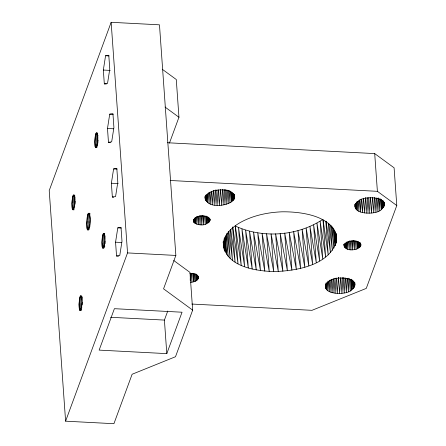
<?xml version="1.0" encoding="UTF-8"?>
<svg xmlns="http://www.w3.org/2000/svg" width="446" height="446" viewBox="0 0 446 446"><rect width="100%" height="100%" fill="white"/><g stroke="black" fill="none" stroke-linecap="round" stroke-linejoin="round"><path stroke-width="0.67" d="M231.602 192.209L231.552 201.821C224.472 206.487 205.952 208.538 205.076 196.736M351.838 279.62L351.782 289.917C345.951 296.216 316.37 294.343 328.551 281.515C334.383 275.21 363.969 277.089 351.782 289.917L351.024 279.185M381.397 199.351L381.347 209.648C375.51 215.948 345.929 214.074 358.11 201.246C363.947 194.941 393.528 196.82 381.347 209.648L380.583 198.916M193.636 273.515L193.564 281.839L190.749 282.351M206.771 216.756L206.71 223.686C202.172 227.181 186.696 222.855 196.669 217.157C201.207 213.656 216.689 217.982 206.71 223.686L206.169 216.065M357.614 241.793L357.553 248.717C353.232 250.602 343.899 250.931 344.072 244.33M195.621 217.704L195.549 223.73L195.108 217.497M346.475 242.072L346.391 248.762L345.951 242.529M192.059 273.281L191.908 282.218L191.289 273.459M207.803 193.597L207.663 202.579L207.089 194.528M328.044 281.002L327.894 290.675L327.275 281.95M357.597 201.425L357.458 210.406L356.833 201.681M86.647 223.663L87.433 215.819L88.107 213.729L89.061 213.093C90.873 218.373 90.666 225.28 88.068 230.231L87.399 229.712L87.042 228.575L86.647 223.663L90.098 223.842M190.213 280.372L190.358 273.565M230.231 191.195L229.98 202.802L229.127 190.726M350.461 279.291L350.216 290.892L349.357 278.817M380.02 199.022L379.775 210.624L378.916 198.548M205.394 215.992L205.205 224.232L204.614 215.92M356.231 241.03L356.047 249.269L355.456 240.957M197.06 216.823L196.87 224.266L196.329 216.65M347.897 241.86L347.713 249.303L347.166 241.682M71.867 203.71L72.52 197.422L73.15 195.46L73.824 194.863C75.742 199.312 75.24 205.467 73.161 209.843L72.531 209.442L72.196 208.382L71.867 203.71L75.318 203.889M79.014 304.345L79.667 298.056L80.297 296.094L80.977 295.497C82.889 299.946 82.393 306.101 80.308 310.477L79.678 310.076L79.343 309.017L79.014 304.345L82.465 304.523M94.73 141.583L95.388 135.294L96.018 133.332L96.693 132.735C98.611 137.184 98.109 143.339 96.029 147.715L95.399 147.319L95.065 146.255L94.73 141.583L98.181 141.761M101.878 242.217L102.535 235.928L103.165 233.966L103.84 233.37C105.758 237.818 105.256 243.973 103.177 248.35L102.547 247.948L102.212 246.889L101.878 242.217L105.334 242.395M203.833 215.78L203.549 224.617L202.908 215.613M209.442 192.772L209.102 203.46L208.338 192.728M329.694 280.2L329.332 291.556L328.618 281.493M354.676 240.812L354.392 249.649L353.75 240.645M359.236 200.6L358.896 211.287L358.177 201.224M198.676 216.421L198.398 224.639L197.807 216.327M349.541 240.773L349.24 249.671L348.649 241.358M228.62 190.771L228.162 203.649L227.209 190.236M348.878 278.192L348.393 291.745L347.44 278.326M378.437 197.918L377.957 211.476L377.004 198.057M202.166 215.407L201.815 224.817L201.174 215.808M353.009 240.439L352.652 249.849L352.017 240.846M200.416 215.814L200.07 224.823L199.429 215.819M351.258 240.846L350.913 249.855L350.272 240.851M211.393 191.379L210.807 204.201L209.949 192.126M331.623 279.475L331.038 292.292L330.179 280.216M361.182 199.206L360.597 212.023L359.738 199.947M226.813 190.241L226.144 204.352L225.096 189.595M347.044 278.332L346.375 292.448L345.371 278.36M376.602 198.063L375.933 212.173L374.935 198.091M213.539 190.453L212.736 204.775L211.783 191.356M333.731 279.229L332.967 292.871L332.014 279.452M363.328 198.275L362.526 212.603L361.572 199.184M224.834 189.656L223.97 204.887L222.872 189.455M345.065 277.752L344.2 292.983L343.102 277.551M374.623 197.483L373.759 212.714L372.666 197.283M223.413 244.865C223.507 234.613 232.21 227.125 240.439 222.426C253.049 215.468 267.5 212.419 281.805 211.817C300.632 211.499 336.563 215.663 336.546 240.879C329.466 265.638 295.726 270.995 273.749 271.586C255.079 270.978 223.747 266.284 223.24 242.094M215.797 190.002L214.844 205.177L213.796 190.42M222.688 189.489L221.695 205.244L220.597 189.812M336.028 278.092L335.074 293.267L334.026 278.51M342.918 277.579L341.926 293.34L340.828 277.908M365.586 197.823L364.633 212.998L363.585 198.241M372.482 197.31L371.485 213.065L370.392 197.639M218.1 189.979L217.074 205.389L215.981 189.963M220.413 189.829L219.376 205.411L218.284 189.985M338.375 277.406L337.304 293.485L336.212 278.053M340.644 277.925L339.612 293.507L338.464 277.406M367.889 197.807L366.868 213.216L365.77 197.784M370.208 197.65L369.171 213.238L368.073 197.807M103.338 70.05L105.568 55.733L108.785 55.254L109.766 69.091L107.536 83.408L104.319 83.887L103.338 70.05L110.24 70.407M111.377 183.222L113.607 168.906L116.824 168.426L117.805 182.263L115.575 196.58L112.359 197.06L111.377 183.222L118.279 183.585M115.559 242.184L117.789 227.861L121.005 227.371L121.992 241.202L119.762 255.525L116.545 256.015L115.559 242.184L121.775 242.512M107.486 128.47L109.722 114.154L112.938 113.674L113.914 127.511L111.678 141.828L108.467 142.307L107.486 128.47L113.702 128.794M205.171 198.091C207.646 190.308 218.077 189.399 225.029 190.068C231.257 189.561 238.889 197.366 231.552 201.821L230.838 191.763M192.661 310.132L163.565 288.83L175.852 255.435L159.473 24.82L111.149 22.3L49.216 190.565L65.601 421.18L113.925 423.7L132.122 374.255L175.507 356.728L192.661 310.132L189.979 272.394L173.75 260.514M65.601 421.18L127.534 252.915L111.149 22.3M169.43 143.138L178.958 117.253L176.276 79.516L162.288 69.275M166.798 353.633L182.04 312.217L114.393 308.688L99.146 350.11L166.798 353.633L164.412 320.089L167.752 311.029M167.495 142.753L374.707 153.597L394.097 167.808L396.784 205.539L366.266 288.4L311.983 310.321L191.88 304.055M322.491 219.588C297.287 236.163 262.722 238.593 235.326 226.055L238.008 263.787L232.795 227.081M189.929 273.627C196.597 272.027 202.69 279.67 193.564 281.839L192.99 273.749M105.568 55.733L109.019 55.912M104.319 83.887L106.388 83.993M96.247 132.969L97.624 133.042M96.018 133.332L97.401 133.404M95.795 133.85L97.178 133.923M95.583 134.508L97.657 134.62M95.388 135.294L98.148 135.439M95.21 136.197L97.969 136.337M95.054 137.184L97.819 137.329M94.931 138.243L97.691 138.383M94.831 139.342L97.59 139.487M94.764 140.468L98.215 140.646M94.73 142.67L98.181 142.848M94.769 143.701L97.529 143.846M94.836 144.66L97.596 144.799M94.937 145.513L97.696 145.658M95.065 146.255L97.133 146.36M95.221 146.857L97.289 146.968M95.399 147.319L96.776 147.386M113.607 168.906L117.058 169.084M112.359 197.06L113.741 197.132M73.378 195.097L74.755 195.17M73.15 195.46L74.532 195.532M72.927 195.978L75 196.084M72.715 196.636L74.789 196.742M72.52 197.422L75.279 197.567M72.341 198.325L75.106 198.464M72.191 199.312L74.95 199.457M72.062 200.371L74.822 200.51M71.962 201.469L75.413 201.653M71.895 202.59L75.352 202.774M71.867 204.798L74.627 204.943M71.901 205.829L74.66 205.974M71.968 206.788L74.727 206.927M72.068 207.641L74.136 207.752M72.196 208.382L74.27 208.488M72.352 208.984L73.735 209.057M72.531 209.442L73.913 209.514M72.726 209.743L74.108 209.815M88.347 213.322L89.73 213.394M88.107 213.729L90.176 213.835M87.868 214.286L89.941 214.392M87.645 214.989L89.713 215.095M87.433 215.819L90.192 215.964M87.238 216.762L89.997 216.907M87.065 217.804L90.516 217.982M86.92 218.914L90.371 219.092M86.803 220.079L90.254 220.263M86.719 221.277L90.17 221.456M86.663 222.482L90.114 222.66M86.658 224.812L90.109 224.99M86.708 225.893L90.159 226.077M117.789 227.861L121.24 228.045M86.786 226.897L89.546 227.042M86.898 227.794L89.663 227.939M87.042 228.575L89.111 228.681M87.21 229.216L89.278 229.322M87.399 229.712L88.776 229.785M103.394 233.604L104.771 233.676M103.165 233.966L104.548 234.038M102.942 234.484L104.325 234.557M102.731 235.142L104.804 235.248M102.535 235.928L105.295 236.073M102.357 236.826L105.122 236.971M102.206 237.818L104.966 237.963M102.078 238.872L104.838 239.017M101.978 239.976L104.743 240.121M101.911 241.096L105.367 241.28M101.883 243.304L105.334 243.483M101.917 244.336L104.676 244.48M101.983 245.289L104.743 245.434M102.084 246.147L104.843 246.292M102.212 246.889L104.28 246.995M102.368 247.491L104.436 247.602M102.547 247.948L103.929 248.021M127.534 252.915L175.852 255.435M116.545 256.015L118.614 256.127M80.297 296.094L81.679 296.166M80.079 296.612L82.148 296.718M79.867 297.27L82.627 297.415M79.667 298.056L82.432 298.201M79.494 298.954L82.254 299.099M79.338 299.946L82.097 300.091M79.21 301L81.969 301.145M79.115 302.104L82.566 302.282M79.048 303.224L82.499 303.408M79.014 305.432L81.774 305.577M79.048 306.463L81.808 306.608M79.115 307.417L81.88 307.562M79.215 308.275L81.289 308.387M79.343 309.017L81.417 309.123M79.499 309.619L81.573 309.73M79.678 310.076L81.061 310.148M79.879 310.377L81.256 310.449M110.569 317.284L164.412 320.089M109.722 114.154L113.172 114.332M108.467 142.307L110.536 142.413M170.166 180.485L377.388 191.328L396.784 205.539M164.97 107.012L178.958 117.253M235.326 226.055L241.202 265.337L238.515 227.605L244.642 266.73L241.961 228.999L248.316 267.968L245.635 230.231L252.191 269.027L249.509 231.296L256.249 269.914L253.568 232.182L260.464 270.616L257.782 232.884L264.801 271.129L262.12 233.397L269.245 271.452L266.557 233.721L273.749 271.586L271.068 233.849L278.298 271.519L275.617 233.788L282.864 271.263L280.177 233.531L287.402 270.811L284.721 233.08L291.901 270.176L289.22 232.444L296.317 269.351L293.635 231.619L300.632 268.347L297.95 230.615L304.813 267.176L302.126 229.439L308.827 265.833L306.146 228.101L312.663 264.333L309.981 226.601L316.281 262.688L313.599 224.957L319.671 260.91L316.983 223.173L322.798 259.003L320.117 221.272L325.647 256.985L323.015 219.939M323.066 219.934L328.206 254.867L325.814 221.249M326.093 221.233L330.447 252.665L328.351 223.162M230.699 229.355L235.092 262.092L232.606 227.103M328.914 223.797L332.365 250.39L330.558 225.007M228.848 231.535L232.466 260.269L230.32 230.08M331.239 225.592L333.942 248.06L332.432 226.791M227.248 233.626L230.147 258.323L228.246 231.569M333.218 228.006L335.169 245.685L333.998 229.222M225.91 235.639L228.157 256.266L226.546 233.626M334.784 230.816L336.039 243.287L335.214 231.625M224.845 237.584L226.496 254.12L225.23 236.28M224.059 239.469L225.185 251.89L224.21 238.17M335.86 233.258L336.546 240.879L336.011 233.33M223.558 241.303L224.232 249.593L223.647 241.364M336.356 234.317L336.691 238.471L336.395 234.356M223.24 241.715L223.641 247.246L223.251 241.76M384.352 202.969L384.491 204.982M383.939 202.177L384.223 206.203L384.012 202.049M383.12 200.7L383.599 207.407L383.404 201.185M382.06 200.516L382.629 208.566L382.529 200.293M374.707 153.597L377.388 191.328M360.284 242.88L360.53 246.343L357.553 248.717L357.062 241.793M359.498 242.373L359.844 247.223L359.721 242.518M355.891 203.365L356.321 209.397L356.293 202.545M358.394 241.793L358.835 248.026L358.79 242M355.228 204.274L355.512 208.299L355.395 203.532M354.865 204.563L355.061 207.128L354.932 204.413M354.743 282.563L354.932 285.25L354.737 282.48M354.375 282.446L354.665 286.471L354.453 282.318M353.611 281.643L354.035 287.681L353.84 281.454M352.452 280.116L353.07 288.835L352.964 280.562M344.998 243.232L345.343 248.082L345.315 243.232M344.412 244.514L344.607 247.285L344.518 243.845M336.317 234.033L336.462 236.09L336.368 234.702M326.282 282.959L326.756 289.671L326.734 282.814M325.669 284.542L325.954 288.568L325.82 283.115M325.351 285.384L325.496 287.397L325.368 284.682M234.557 195.142L234.702 197.154M234.144 194.356L234.434 198.381L234.217 194.227M233.375 193.547L233.804 199.585L233.632 194.055M232.266 192.694L232.84 200.745L232.745 193.157M209.932 219.003L210.027 220.385L209.938 219.042M209.492 218.534L209.692 221.305L209.564 218.612M208.656 217.341L209.001 222.192L208.879 217.481M206.052 194.869L206.526 201.575L206.504 194.718M207.552 216.762L207.992 222.994L207.947 216.968M205.389 195.777L205.723 200.471L205.606 195.705M205.076 196.619L205.266 199.301L205.138 196.591M194.205 218.891L194.501 223.045L194.473 218.194M197.812 275.539L198.052 278.912L197.912 276.18M193.57 219.477L193.765 222.247L193.692 219.499M197.026 275.076L197.361 279.793L197.204 275.026M195.872 273.855L196.351 280.595L196.251 274.491M194.545 273.877L195.069 281.287L195.047 273.866M344.117 244.352L344.217 246.409L344.095 244.101L344.195 245.49C346.129 239.792 361.684 238.705 360.53 246.343L360.374 242.97M360.87 245.423L360.775 244.034L360.87 245.423M198.386 277.992L198.292 276.643L198.386 277.992"/></g></svg>
